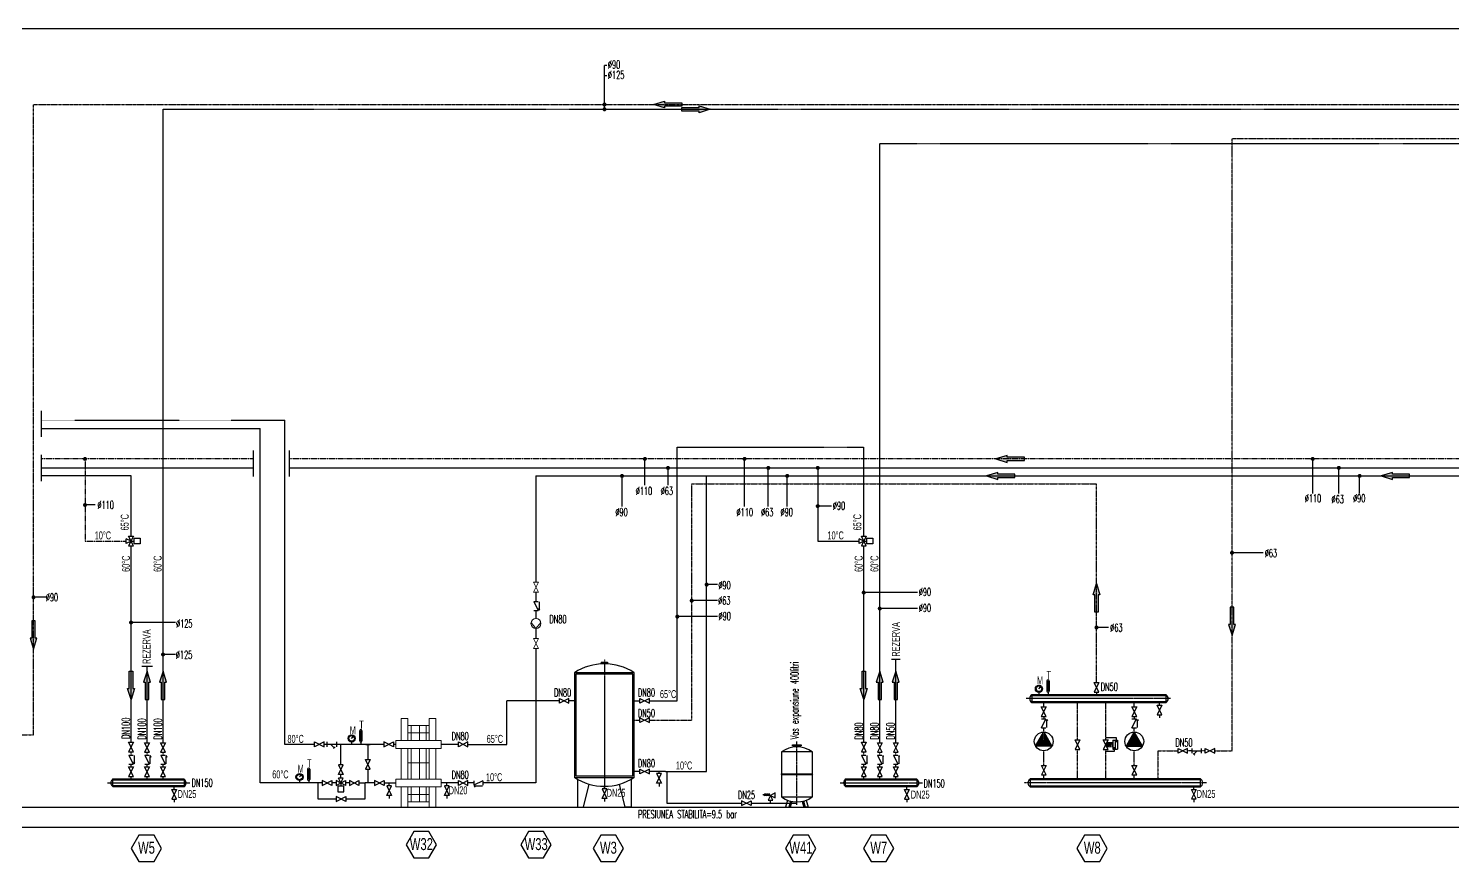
# Model space of a CAD drawing. Header units: inches. Extents: x -213476 to 33124, y -97366 to -68351.
# Drawn here: x -169757 to -155519, y -94996 to -86666 of the extents above; entities that cross this region are included whole.
import ezdxf
from ezdxf.enums import TextEntityAlignment as Align

# ---------------------------------------------------------------- set-up
doc = ezdxf.new("R2010")
doc.units = ezdxf.units.IN
doc.header["$MEASUREMENT"] = 0
doc.set_wipeout_variables(frame=1)
for name, pattern in [('ACAD_ISO06W100', [36, 24, -3, 0, -3, 0, -3, 0, -3]), ('CENTER2', [28.575, 19.05, -3.175, 3.175, -3.175]), ('HIDDEN', [9.525, 6.35, -3.175]), ('SICAKSU', [1.25, 0.625, -0.125, 0.125, -0.125, 0.125, -0.125]), ('SOGUKSU', [1.125, 0.75, -0.125, 0.125, -0.125])]:
    doc.linetypes.add(name, pattern=pattern)
for name, color, linetype in [('1-FCU-BORU', 4, 'Continuous'), ('AUDIT_D_040124092853-0', 7, 'Continuous'), ('duvar', 3, 'Continuous'), ('ok', 7, 'Continuous'), ('T-DAĞITIM', 30, 'Continuous'), ('T-ISICİHAZ', 8, 'Continuous'), ('T-NOT', 7, 'Continuous'), ('t-sirkulasyon', 7, 'Continuous'), ('t-sirkülasyon', 7, 'ACAD_ISO06W100'), ('t-soguk', 161, 'Continuous'), ('t-sprinkler-cap', 7, 'Continuous'), ('t-sıcak', 10, 'SICAKSU'), ('t-temiz çap', 7, 'Continuous'), ('T-TOPLAM', 7, 'Continuous'), ('T-TOPLAM-ISITMA', 6, 'Continuous'), ('t-vana', 7, 'Continuous'), ('t-yumuşak su', 7, 'Continuous'), ('t-ısıcihaz', 7, 'Continuous')]:
    doc.layers.add(name, color=color, linetype=linetype)
for name, color, linetype, lineweight in [('ISICIHAZ', 1, 'Continuous', 0), ('MEP-ARM', 7, 'Continuous', 5), ('MEP-EQP', 7, 'Continuous', 5)]:
    doc.layers.add(name, color=color, linetype=linetype, lineweight=lineweight)
doc.layers.add('t-santral', color=7, linetype='Continuous', true_color=0xffffff)
doc.layers.add('t-çap', color=2, linetype='Continuous', true_color=0xffff00)
doc.styles.add('Annotative', font='txt.shx')
doc.styles.add('ARIAL', font='wturkce.shx')
doc.styles.add('CP_ATTR', font='ROMANS.SHX')
doc.styles.add('DOTEXT', font='wturkce.shx', dxfattribs={"width": 0.6, "height": 10})
doc.styles.add('not', font='WTURKCE.SHX', dxfattribs={"width": 0.6, "height": 10})
doc.styles.get("Standard").update_dxf_attribs({"font": 'arial.ttf'})
doc.styles.add('t-sihsemacap', font='txt.shx', dxfattribs={"width": 0.6, "height": 10})
doc.styles.add('t-temiz çap', font='wturkce.shx', dxfattribs={"width": 0.6, "height": 10})
doc.styles.add('T-TOPLAM', font='txt.shx', dxfattribs={"width": 0.6, "height": 10})
doc.linetypes.add('FCG', pattern='A,5,-0.15,["/",Standard,S=0.1,R=0,X=-0.1,Y=-0.05],-0.03', length=5.18)
doc.linetypes.add('Yumusaksu', pattern='A,1.5,-0.15,["Ys",Standard,S=0.2,R=0,X=-0.05,Y=-0.05],-0.35', length=2)
pattern_1 = [(135, (226124.04323, 665508.46397), (-0.3977475644, -0.3977475644), [])]

# ---------------------------------------------------------------- blocks, each defined once
blk = doc.blocks.new('t-vana')
at = {"color": 7}
blk.add_wipeout([(6, 12), (0, 12), (6, 0), (0, 0), (6, 12), (0, 12)], dxfattribs=at).dxf.layer = 'T-ISICİHAZ'
at = {"layer": 't-vana'}
for p, q in [((6, 12), (0, 12)), ((0, 12), (6, 0)), ((0, 0), (6, 12)), ((6, 0), (0, 0))]:
    blk.add_line(p, q, dxfattribs=at)
blk = doc.blocks.new('A$C12F96355')
at = {"layer": 'ok', "ltscale": 100}
blk.add_hatch(color=256, dxfattribs=at).paths.add_polyline_path([(-16.44, 1), (-16.44, -1), (-6.42, -1), (-6.42, -2.01), (0, 0), (-6.42, 2.01), (-6.42, 1)])
blk.add_lwpolyline([(-6.42, -1), (-16.44, -1), (-16.44, 1), (-6.42, 1), (-6.42, 2.01), (0, 0), (-6.42, -2.01), (-6.42, -1), (-16.44, -1)], dxfattribs=at)
blk = doc.blocks.new('A$C2FFB7C4A')
at = {"layer": 'AUDIT_D_040124092853-0', "color": 7}
for p, q in [((6, -5.4), (0, -5.4)), ((6, -6.5), (0, -5.4)), ((0, -7.6), (6, -6.5)), ((6, -8.7), (0, -7.6)), ((0, -9.7), (6, -8.7)), ((6, -10.8), (0, -9.7)), ((0, -11.9), (6, -10.8)), ((6, -11.9), (0, -11.9)), ((3, -12.5), (6, -11.9))]:
    blk.add_line(p, q, dxfattribs=at)
at = {"layer": 'T-TOPLAM', "color": 7, "ltscale": 0.025}
blk.add_line((3, -12.5), (3, -14.5), dxfattribs=at)
blk = doc.blocks.new('A$C2BAE4CF0')
at = {"layer": '1-FCU-BORU', "linetype": 'FCG'}
for p, q in [((13.3, 8.4), (0, 8.4)), ((13.3, 5), (13.3, 8.4)), ((10.5, -8.4), (0, -8.4)), ((10.5, -5), (10.5, -8.4))]:
    blk.add_line(p, q, dxfattribs=at)
at = {"layer": 'T-TOPLAM', "color": 7, "ltscale": 0.025}
for p, q in [((9.1, 5.6), (9.1, -5.6)), ((11.9, 5.6), (11.9, -5.6)), ((14.8, 5.6), (14.8, -5.6))]:
    blk.add_line(p, q, dxfattribs=at)
for centre in [(13.3, 4.2), (10.5, -4.2)]:
    blk.add_circle(centre, 0.8, dxfattribs=at)
at = {"layer": 't-vana'}
for p, q in [((3, 6), (-3, -6)), ((3, -6), (-3, 6)), ((-3, 6), (3, 6)), ((9.1, 5.6), (14.8, 5.6)), ((-3, -6), (3, -6)), ((9.1, -5.6), (14.8, -5.6))]:
    blk.add_line(p, q, dxfattribs=at)
at = {"layer": 't-çap', "color": 7, "ltscale": 100, "rotation": 270}
blk.add_blockref('A$C2FFB7C4A', (14.5, 3), dxfattribs=at)
blk = doc.blocks.new('Z$W@#59F23E8D')
at = {"layer": 't-vana'}
for p, q in [((-5.3, 3.2), (-3.2, 5.3)), ((0, 0), (-4.2, 4.2)), ((3, 7), (-3, 7)), ((0, 7), (0, -4.9)), ((3, -4.9), (-3, -4.9))]:
    blk.add_line(p, q, dxfattribs=at)
blk = doc.blocks.new('zw$DE4F')
at = {"layer": 'T-ISICİHAZ', "color": 1}
blk.add_line((5.9, 6), (9.9, 6), dxfattribs=at)
blk.add_lwpolyline([(9.9, 2.4), (9.9, 9.7), (17.2, 9.7), (17.2, 2.4)], close=True, dxfattribs=at)
at = {"layer": 't-vana', "color": 7}
for p, q in [((5.9, 6), (0, 9)), ((0, 3.1), (0, 9)), ((5.9, 6), (0, 3.1))]:
    blk.add_line(p, q, dxfattribs=at)
at = {"layer": 't-vana', "rotation": 180}
blk.add_blockref('t-vana', (8.9, 12), dxfattribs=at)
blk = doc.blocks.new('A$C4AF82138')
at = {"layer": 't-vana', "color": 7}
for p, q in [((-0.4, -9), (-2.2, -9)), ((0.7, -10.5), (-0.4, -9)), ((2.9, -10.5), (0.7, -7.4)), ((0.7, -7.4), (0.7, -10.5)), ((2.9, -7.4), (2.9, -10.5)), ((5.3, -10.5), (2.9, -7.4)), ((7.6, -9.8), (5.3, -7.4)), ((5.3, -7.4), (5.3, -10.5)), ((7.6, -19.5), (7.6, -15.7))]:
    blk.add_line(p, q, dxfattribs=at)
at = {"layer": 't-vana'}
for p, q in [((7.6, -9.8), (4.6, -15.7)), ((4.6, -15.7), (10.6, -15.7)), ((13.6, -6.7), (7.6, -9.8)), ((7.6, -9.8), (13.6, -12.8)), ((10.6, -15.7), (7.6, -9.8)), ((13.6, -12.8), (13.6, -6.7))]:
    blk.add_line(p, q, dxfattribs=at)
blk = doc.blocks.new('A$C4DAE4E04')
at = {"layer": 'ISICIHAZ', "color": 1, "linetype": 'Continuous'}
for p, q in [((13.69, 0), (0, 0)), ((0, 0), (0, -4.16)), ((13.69, 3.35), (13.69, -24.95)), ((13.69, 3.35), (18.59, 3.35)), ((18.59, -24.95), (18.59, 3.35)), ((37.81, 0), (18.59, 0)), ((37.81, 3.35), (42.71, 3.35)), ((37.81, 3.35), (37.81, -24.95)), ((42.71, -24.95), (42.71, 3.35)), ((55.41, 0), (42.71, 0)), ((55.41, -4.16), (55.41, 0)), ((13.69, -4.16), (0, -4.16)), ((4.32, -17.4), (4.32, -4.14)), ((37.81, -4.16), (18.59, -4.16)), ((55.41, -4.16), (42.71, -4.16)), ((52.08, -17.4), (52.08, -4.14)), ((0, -17.45), (13.69, -17.45)), ((0, -17.45), (0, -21.61)), ((18.59, -17.45), (37.81, -17.45)), ((42.71, -17.45), (55.41, -17.45)), ((55.41, -21.61), (55.41, -17.45)), ((0, -21.61), (13.69, -21.61)), ((13.69, -24.95), (18.59, -24.95)), ((18.59, -21.61), (37.81, -21.61)), ((37.81, -24.95), (42.71, -24.95)), ((42.71, -21.61), (55.41, -21.61))]:
    blk.add_line(p, q, dxfattribs=at)
at = {"layer": 'ISICIHAZ', "color": 7, "linetype": 'Continuous'}
for p, q in [((13.69, -5.99), (4.32, -5.99)), ((9, -17.45), (9, -4.16)), ((37.63, -5.99), (18.59, -5.99)), ((27.74, -17.45), (27.74, -4.16)), ((42.71, -5.99), (52.08, -5.99)), ((47.39, -17.45), (47.39, -4.16)), ((13.69, -10.27), (4.32, -10.27)), ((13.69, -15.49), (4.32, -15.49)), ((37.63, -10.27), (18.59, -10.27)), ((37.63, -15.49), (18.59, -15.49)), ((42.71, -10.27), (52.08, -10.27)), ((42.71, -15.49), (52.08, -15.49))]:
    blk.add_line(p, q, dxfattribs=at)
blk = doc.blocks.new('CPHS_001')
for p, q in [((-0.5, 0.25), (0.5, -0.25)), ((0.5, 0.25), (-0.5, -0.25)), ((-0.5, -0.25), (-0.5, 0.25)), ((0.5, -0.25), (0.5, 0.25))]:
    blk.add_line(p, q)
at = {"linetype": 'ByBlock', "style": 'CP_ATTR', "flags": 9}
for tag in ['NAME', 'GROUP', 'NUMBER', 'PRODUCER', 'ARTICLE', 'PRODUCT-TYPE', 'ORDER-NO', 'CHARACTER', 'DN', 'PN', 'TEMPERATURE', 'FLOW', 'POWER', 'VOLTAGE', 'WEIGHT', 'OTHER']:
    blk.add_attdef(tag, text='', height=0.00005, dxfattribs=at).set_placement((-0.09, -0.02), align=Align.MIDDLE_LEFT)
blk = doc.blocks.new('CPHS_028')
for q in [(-0.1, 0.49), (-0.1, -0.49)]:
    blk.add_line((0.5, 0), q)
blk.add_circle((0, 0), 0.5)
at = {"linetype": 'ByBlock', "style": 'CP_ATTR', "flags": 9}
for tag in ['NAME', 'GROUP', 'NUMBER', 'PRODUCER', 'ARTICLE', 'PRODUCT-TYPE', 'ORDER-NO', 'CHARACTER', 'DN', 'PN', 'TEMPERATURE', 'FLOW', 'POWER', 'VOLTAGE', 'WEIGHT', 'OTHER']:
    blk.add_attdef(tag, text='', height=0.00005, dxfattribs=at).set_placement((-0.09, -0.02), align=Align.MIDDLE_LEFT)

msp = doc.modelspace()

# ---------------------------------------------------------------- hatches: boundary and pattern name
at = {"layer": 'T-ISICİHAZ'}
h = msp.add_hatch(dxfattribs=at)
h.set_pattern_fill('ANSI31', scale=4.5, angle=90, style=0)
h.set_pattern_definition([(135, (184757.47683, 665508.46397), (-0.3977475644, -0.3977475644), [])])
h.paths.add_polyline_path([(-159636, -93247), (-159637, -93257), (-159641, -93253)])
h.paths.add_polyline_path([(-159636, -93247), (-159641, -93253), (-159646, -93250)])
h = msp.add_hatch(dxfattribs=at)
h.set_pattern_fill('ANSI31', scale=4.5, angle=90, style=0)
h.set_pattern_definition(pattern_1)
h.paths.add_polyline_path([(-166508, -93744), (-166508, -93754), (-166513, -93750)])
h.paths.add_polyline_path([(-166508, -93744), (-166513, -93750), (-166518, -93746)])
h = msp.add_hatch(dxfattribs=at)
h.set_pattern_fill('ANSI31', scale=4.5, angle=90, style=0)
h.set_pattern_definition(pattern_1)
h.paths.add_polyline_path([(-167029, -94130), (-167029, -94140), (-167034, -94136)])
h.paths.add_polyline_path([(-167029, -94130), (-167034, -94136), (-167039, -94132)])

# ---------------------------------------------------------------- linework, layer by layer
at = {"layer": 'duvar', "color": 3, "lineweight": -3}
for p, q in [((-213011, -94454), (-13803, -94454)), ((-213011, -94654), (-13803, -94654))]:
    msp.add_line(p, q, dxfattribs=at)
at = {"layer": 'T-DAĞITIM', "linetype": 'HIDDEN', "lineweight": -3, "ltscale": 0.05}
msp.add_line((-169631, -90583), (-167195, -90583), dxfattribs=at)
at = {"layer": 'T-DAĞITIM', "ltscale": 0.05}
for p, q in [((-169631, -90667), (-167442, -90667)), ((-167441, -94211), (-167442, -90667)), ((-167195, -93825), (-167195, -90583)), ((-166084, -93825), (-167195, -93825)), ((-166384, -93825), (-166342, -93825)), ((-166365, -93825), (-166365, -94211)), ((-166863, -94211), (-167441, -94211)), ((-166863, -94211), (-166863, -94371)), ((-166682, -94211), (-166723, -94211)), ((-166549, -94211), (-166586, -94211)), ((-166298, -94211), (-166391, -94211)), ((-166391, -94371), (-166391, -94211)), ((-166863, -94371), (-166685, -94371)), ((-166585, -94371), (-166391, -94371))]:
    msp.add_line(p, q, dxfattribs=at)
at = {"layer": 'T-DAĞITIM', "color": 6, "ltscale": 0.05}
for p, q in [((-164449, -93390), (-164974, -93390)), ((-164298, -93390), (-164353, -93390)), ((-165460, -93825), (-165631, -93825))]:
    msp.add_line(p, q, dxfattribs=at)
at = {"layer": 'T-DAĞITIM', "ltscale": 0.1}
msp.add_line((-166634, -94164), (-166634, -94127), dxfattribs=at)
at = {"layer": 'T-DAĞITIM', "color": 6, "ltscale": 0.05}
msp.add_lwpolyline([(-164974, -93825), (-164974, -93390)], dxfattribs=at)
at = {"layer": 'T-ISICİHAZ', "color": 7}
for p, q in [((-163700, -93108), (-164298, -93108)), ((-164030, -93004), (-164030, -93019)), ((-164030, -93004), (-163968, -93004)), ((-163968, -93004), (-163968, -93019)), ((-163715, -93123), (-164283, -93123)), ((-164283, -93123), (-164283, -94140)), ((-163715, -94140), (-163715, -93123)), ((-159654, -93269), (-159636, -93247)), ((-159636, -93247), (-159646, -93250)), ((-159637, -93257), (-159646, -93250)), ((-159636, -93247), (-159637, -93257)), ((-159574, -93192), (-159574, -93293)), ((-159563, -93192), (-159563, -93293)), ((-159563, -93203), (-159563, -93192)), ((-159563, -93192), (-159563, -93192)), ((-159552, -93192), (-159552, -93293)), ((-158383, -93338), (-159726, -93338)), ((-159726, -93338), (-159726, -93396)), ((-159726, -93396), (-158383, -93396)), ((-159654, -93305), (-159654, -93329)), ((-159563, -93304), (-159563, -93329)), ((-158383, -93396), (-158383, -93339)), ((-158450, -93433), (-158450, -93406)), ((-158450, -93530), (-158450, -93561)), ((-166526, -93765), (-166508, -93744)), ((-166526, -93801), (-166526, -93825)), ((-166508, -93744), (-166518, -93746)), ((-166508, -93754), (-166518, -93746)), ((-166508, -93744), (-166508, -93754)), ((-166446, -93688), (-166446, -93790)), ((-166434, -93688), (-166434, -93790)), ((-166434, -93699), (-166434, -93689)), ((-166434, -93689), (-166434, -93689)), ((-166434, -93801), (-166434, -93825)), ((-166423, -93688), (-166423, -93790)), ((-161920, -93901), (-162228, -93901)), ((-162228, -93901), (-162228, -94121)), ((-162118, -93830), (-162031, -93830)), ((-162118, -93838), (-162118, -93830)), ((-162031, -93838), (-162118, -93838)), ((-162105, -93838), (-162105, -93851)), ((-162042, -93851), (-162042, -93839)), ((-162031, -93830), (-162031, -93838)), ((-161920, -94121), (-161920, -93901)), ((-166967, -94074), (-166967, -94176)), ((-166955, -94074), (-166955, -94176)), ((-166955, -94085), (-166955, -94075)), ((-166955, -94075), (-166955, -94075)), ((-166944, -94074), (-166944, -94176)), ((-163453, -94117), (-163453, -94096)), ((-168913, -94181), (-168202, -94181)), ((-168913, -94239), (-168913, -94181)), ((-168202, -94239), (-168913, -94239)), ((-168301, -94275), (-168301, -94248)), ((-168202, -94181), (-168202, -94239)), ((-167047, -94151), (-167029, -94130)), ((-167047, -94187), (-167047, -94211)), ((-167029, -94130), (-167039, -94132)), ((-167029, -94140), (-167039, -94132)), ((-167029, -94130), (-167029, -94140)), ((-166955, -94187), (-166955, -94211)), ((-166150, -94239), (-166150, -94211)), ((-165574, -94239), (-165574, -94211)), ((-164283, -94140), (-163715, -94140)), ((-163999, -94269), (-163999, -94248)), ((-163453, -94213), (-163453, -94245)), ((-162228, -94121), (-161920, -94121)), ((-162228, -94128), (-162228, -94349)), ((-161920, -94128), (-162228, -94128)), ((-161920, -94349), (-161920, -94128)), ((-161587, -94181), (-160876, -94181)), ((-161587, -94239), (-161587, -94181)), ((-160876, -94239), (-161587, -94239)), ((-160976, -94275), (-160976, -94248)), ((-160876, -94181), (-160876, -94239)), ((-158039, -94181), (-159743, -94181)), ((-159743, -94181), (-159743, -94239)), ((-159743, -94239), (-158039, -94239)), ((-158106, -94275), (-158106, -94248)), ((-158039, -94239), (-158039, -94181)), ((-168301, -94372), (-168301, -94403)), ((-166150, -94335), (-166150, -94366)), ((-165574, -94335), (-165574, -94366)), ((-163999, -94365), (-163999, -94396)), ((-162228, -94349), (-161920, -94349)), ((-162167, -94383), (-162187, -94454)), ((-162138, -94393), (-162155, -94454)), ((-162126, -94396), (-162143, -94454)), ((-162022, -94396), (-162005, -94454)), ((-162010, -94393), (-161993, -94454)), ((-161981, -94383), (-161961, -94454)), ((-160976, -94372), (-160976, -94403)), ((-158106, -94372), (-158106, -94403)), ((-162187, -94454), (-162143, -94454)), ((-161961, -94454), (-162005, -94454))]:
    msp.add_line(p, q, dxfattribs=at)
at = {"layer": 'T-ISICİHAZ', "color": 240}
for p, q in [((-164298, -93108), (-164298, -94155)), ((-163700, -94155), (-163700, -93108)), ((-158383, -93329), (-159726, -93329)), ((-159726, -93406), (-158383, -93406)), ((-168913, -94171), (-168202, -94171)), ((-168201, -94248), (-168913, -94248)), ((-164298, -94155), (-163700, -94155)), ((-164268, -94173), (-164268, -94454)), ((-164209, -94454), (-164151, -94223)), ((-163790, -94454), (-163848, -94223)), ((-163730, -94173), (-163730, -94454)), ((-161587, -94171), (-160876, -94171)), ((-160876, -94248), (-161587, -94248)), ((-158039, -94171), (-159743, -94171)), ((-159743, -94248), (-158039, -94248)), ((-164268, -94454), (-164209, -94454)), ((-163730, -94454), (-163790, -94454))]:
    msp.add_line(p, q, dxfattribs=at)
at = {"layer": 'T-ISICİHAZ', "color": 7, "linetype": 'CENTER2'}
for p, q in [((-163999, -92998), (-163999, -94269)), ((-158339, -93367), (-159781, -93367)), ((-168968, -94210), (-168141, -94210)), ((-161643, -94210), (-160816, -94210)), ((-157980, -94210), (-159803, -94210))]:
    msp.add_line(p, q, dxfattribs=at)
at = {"layer": 'T-ISICİHAZ', "color": 7, "linetype": 'CENTER2', "ltscale": 0.8}
msp.add_line((-162074, -94430), (-162074, -93797), dxfattribs=at)
at = {"layer": 'T-ISICİHAZ', "color": 7}
for points in [[(-159526, -93842), (-159688, -93842), (-159607, -93701)], [(-159539, -93834), (-159675, -93834), (-159607, -93716)], [(-159552, -93826), (-159662, -93826), (-159607, -93732)], [(-159566, -93819), (-159648, -93819), (-159607, -93747)], [(-159579, -93811), (-159635, -93811), (-159607, -93762)], [(-159592, -93803), (-159622, -93803), (-159607, -93778)], [(-159605, -93796), (-159609, -93796), (-159607, -93793)], [(-158782, -93842), (-158620, -93842), (-158701, -93701)], [(-158769, -93834), (-158633, -93834), (-158701, -93716)], [(-158756, -93826), (-158647, -93826), (-158701, -93732)], [(-158743, -93819), (-158660, -93819), (-158701, -93747)], [(-158729, -93811), (-158673, -93811), (-158701, -93762)], [(-158716, -93803), (-158686, -93803), (-158701, -93778)], [(-158703, -93796), (-158700, -93796), (-158701, -93793)]]:
    msp.add_lwpolyline(points, close=True, dxfattribs=at)
at = {"layer": 'T-ISICİHAZ', "color": 4}
for points in [[(-168654, -94996), (-168502, -94996), (-168426, -94865), (-168502, -94734), (-168654, -94734), (-168730, -94865)], [(-165906, -94960), (-165754, -94960), (-165679, -94828), (-165754, -94697), (-165906, -94697), (-165982, -94828)], [(-164759, -94960), (-164607, -94960), (-164531, -94828), (-164607, -94697), (-164759, -94697), (-164835, -94828)], [(-164036, -94996), (-163884, -94996), (-163808, -94865), (-163884, -94734), (-164036, -94734), (-164112, -94865)], [(-162111, -94996), (-161960, -94996), (-161884, -94865), (-161960, -94734), (-162111, -94734), (-162187, -94865)], [(-161333, -94996), (-161182, -94996), (-161106, -94865), (-161182, -94734), (-161333, -94734), (-161409, -94865)], [(-159199, -94996), (-159047, -94996), (-158971, -94865), (-159047, -94734), (-159199, -94734), (-159274, -94865)]]:
    msp.add_lwpolyline(points, close=True, dxfattribs=at)
at = {"layer": 'T-ISICİHAZ', "color": 7}
for centre, radius in [((-159654, -93269), 36), ((-159654, -93269), 28), ((-166526, -93765), 36), ((-166526, -93765), 28), ((-159607, -93795), 93.9), ((-158701, -93795), 93.9), ((-167047, -94151), 36), ((-167047, -94151), 28)]:
    msp.add_circle(centre, radius, dxfattribs=at)
at = {"layer": 'T-ISICİHAZ', "color": 240}
for centre, radius, start, end in [((-163999, -93562), 543, 56.6015, 123.3985), ((-159701, -93368), 46, 122.6374, 236.8062), ((-158408, -93367), 46, 302.6374, 56.8062), ((-168888, -94209), 46, 123.1938, 237.2428), ((-168227, -94210), 46, 303.1367, 57.1851), ((-163999, -93701), 543, 236.6015, 303.3985), ((-161562, -94209), 46, 123.1938, 237.2428), ((-160901, -94210), 46, 303.1367, 57.1851), ((-159718, -94210), 46, 122.6374, 236.8062), ((-158064, -94209), 46, 302.6374, 56.8062)]:
    msp.add_arc(centre, radius, start, end, dxfattribs=at)
at = {"layer": 'T-ISICİHAZ', "color": 7}
for centre, radius, start, end in [((-159563, -93192), 11.2, 0, 180), ((-159563, -93293), 11.2, 180, 0), ((-166434, -93688), 11.2, 0, 180), ((-166434, -93790), 11.2, 180, 0), ((-162074, -94098), 250, 52.0694, 127.9306), ((-166955, -94074), 11.2, 0, 180), ((-166955, -94176), 11.2, 180, 0), ((-162228, -94124), 3.58, 90, 270), ((-161920, -94124), 3.58, 270, 90), ((-162074, -94151), 250, 232.0694, 307.9306)]:
    msp.add_arc(centre, radius, start, end, dxfattribs=at)
at = {"layer": 'T-NOT', "color": 7}
msp.add_line((-161130, -92972), (-161041, -92972), dxfattribs=at)
at = {"layer": 't-santral', "color": 7}
msp.add_line((-168623, -93044), (-168518, -93044), dxfattribs=at)
at = {"layer": 't-sirkülasyon', "ltscale": 0.04}
for p, q in [((-169707, -93728), (-169707, -87426, 0)), ((-169707, -87426, 0), (-112673, -87426, 0)), ((-157724, -87767, 0), (-112673, -87767, 0)), ((-157724, -93889), (-157724, -87767, 0)), ((-163126, -91220), (-159079, -91220)), ((-163126, -93583), (-163126, -91220)), ((-159079, -93207), (-159079, -91220)), ((-159079, -93304), (-159079, -93329)), ((-159607, -93449), (-159607, -93407)), ((-159268, -93780), (-159268, -93406)), ((-158987, -93780), (-158987, -93406)), ((-158701, -93449), (-158701, -93407)), ((-163700, -93583), (-163645, -93583)), ((-163549, -93583), (-163126, -93583)), ((-159607, -93545), (-159607, -93571)), ((-159607, -93701), (-159607, -93661)), ((-158701, -93545), (-158701, -93571)), ((-158701, -93701), (-158701, -93661)), ((-170059, -93728), (-169707, -93728)), ((-159606, -94035), (-159606, -93889)), ((-159268, -94171), (-159268, -93877)), ((-158987, -94171), (-158987, -93877)), ((-158701, -94035), (-158701, -93889)), ((-158467, -93889), (-158467, -94171)), ((-159605, -94171), (-159605, -94131)), ((-158701, -94171), (-158701, -94131))]:
    msp.add_line(p, q, dxfattribs=at)
at = {"layer": 't-soguk', "linetype": 'SOGUKSU'}
for p, q in [((-167512, -90970), (-169631, -90970)), ((-169192, -90970), (-169192, -91792)), ((-154733, -90970), (-167150, -90970)), ((-169192, -91792), (-168779, -91792))]:
    msp.add_line(p, q, dxfattribs=at)
at = {"layer": 't-soguk', "linetype": 'SOGUKSU', "const_width": 20}
msp.add_lwpolyline([(-169202, -90970, 1), (-169182, -90970, 1)], format="xyb", close=True, dxfattribs=at)
at = {"layer": 't-sprinkler-cap', "color": 7}
msp.add_line((-165460, -94211), (-165631, -94211), dxfattribs=at)
at = {"layer": 't-sıcak'}
for p, q in [((-168412, -87474, 0), (-112673, -87474, 0)), ((-168412, -93807), (-168412, -87474, 0)), ((-161246, -87815, 0), (-112673, -87815, 0)), ((-161246, -93807), (-161246, -87815, 0)), ((-163270, -93390), (-163270, -90853, 0)), ((-163270, -90853), (-161406, -90853)), ((-161406, -91744, 0), (-161406, -90853, 0)), ((-168732, -91140, 0), (-169631, -91140)), ((-168732, -93801), (-168732, -91840, 0)), ((-161406, -93801), (-161406, -91840, 0)), ((-161086, -93807), (-161086, -92972)), ((-168572, -93807), (-168572, -93044)), ((-163999, -92977), (-163999, -93004)), ((-163700, -93390), (-163645, -93390)), ((-163549, -93390), (-163270, -93390)), ((-168732, -93933), (-168732, -93898)), ((-168572, -93933), (-168572, -93904)), ((-168412, -93933), (-168412, -93904)), ((-161406, -93933), (-161406, -93898)), ((-161246, -93933), (-161246, -93904)), ((-161086, -93933), (-161086, -93904)), ((-168732, -94049), (-168732, -94023)), ((-168572, -94049), (-168572, -94023)), ((-168412, -94049), (-168412, -94023)), ((-161406, -94049), (-161406, -94023)), ((-161246, -94049), (-161246, -94023)), ((-161086, -94049), (-161086, -94023)), ((-168732, -94171), (-168732, -94145)), ((-168572, -94171), (-168572, -94145)), ((-168412, -94171), (-168412, -94145)), ((-161406, -94171), (-161406, -94145)), ((-161246, -94171), (-161246, -94145)), ((-161086, -94171), (-161086, -94145))]:
    msp.add_line(p, q, dxfattribs=at)
at = {"layer": 't-temiz çap', "color": 7, "ltscale": 0.5}
for p, q in [((-163998, -87474), (-163998, -87036)), ((-163974, -87036), (-163998, -87036)), ((-163974, -87140), (-163998, -87140)), ((-163594, -91233), (-163594, -90970)), ((-162598, -91445), (-162598, -90970)), ((-156917, -91316), (-156917, -90970)), ((-163363, -91233), (-163363, -91060)), ((-162360, -91445), (-162360, -91060)), ((-156656, -91316), (-156656, -91060)), ((-163823, -91445), (-163823, -91140)), ((-162171, -91445), (-162171, -91140)), ((-156448, -91316), (-156448, -91140)), ((-162869, -92227, 0), (-162977, -92227, 0)), ((-169584, -92354), (-169707, -92354)), ((-162869, -92387, 0), (-163126, -92387, 0)), ((-160867, -92307), (-161406, -92307)), ((-160867, -92467), (-161246, -92467)), ((-168288, -92606), (-168732, -92606)), ((-162869, -92547, 0), (-163270, -92547, 0)), ((-168288, -92926), (-168412, -92926))]:
    msp.add_line(p, q, dxfattribs=at)
at = {"layer": 't-temiz çap', "color": 7}
msp.add_line((-169091, -91431), (-169192, -91431), dxfattribs=at)
at = {"layer": 't-temiz çap', "color": 7, "ltscale": 0.5, "const_width": 20, "elevation": 0}
for points in [[(-164008, -87426, 1), (-163988, -87426, 1)], [(-164008, -87474, 1), (-163988, -87474, 1)]]:
    msp.add_lwpolyline(points, format="xyb", close=True, dxfattribs=at)
at = {"layer": 't-temiz çap', "color": 7, "const_width": 20}
for points in [[(-163604, -90970, 1), (-163584, -90970, 1)], [(-162608, -90970, 1), (-162588, -90970, 1)], [(-156927, -90970, 1), (-156907, -90970, 1)], [(-163373, -91060, 1), (-163353, -91060, 1)], [(-162370, -91060, 1), (-162350, -91060, 1)], [(-161876, -91060, 1), (-161856, -91060, 1)], [(-156666, -91060, 1), (-156646, -91060, 1)], [(-169202, -91431, 1), (-169182, -91431, 1)]]:
    msp.add_lwpolyline(points, format="xyb", close=True, dxfattribs=at)
at = {"layer": 't-temiz çap', "color": 7, "ltscale": 0.5, "const_width": 20}
for points in [[(-169717, -92354, 1), (-169697, -92354, 1)], [(-168742, -92606, 1), (-168722, -92606, 1)], [(-168422, -92926, 1), (-168402, -92926, 1)]]:
    msp.add_lwpolyline(points, format="xyb", close=True, dxfattribs=at)
at = {"layer": 'T-TOPLAM', "color": 7}
for p, q in [((-169631, -90489), (-169631, -90750)), ((-169631, -90931), (-169631, -91192)), ((-167512, -90886), (-167512, -91147)), ((-167150, -90886), (-167150, -91147)), ((-159683, -93256), (-159687, -93254)), ((-159675, -93245), (-159678, -93242)), ((-159664, -93239), (-159665, -93235)), ((-159651, -93237), (-159650, -93233)), ((-159638, -93241), (-159636, -93238)), ((-159628, -93250), (-159625, -93248)), ((-159686, -93269), (-159690, -93269)), ((-159683, -93282), (-159687, -93284)), ((-159675, -93293), (-159678, -93296)), ((-159664, -93300), (-159665, -93303)), ((-159651, -93301), (-159650, -93305)), ((-159638, -93297), (-159636, -93300)), ((-159628, -93288), (-159625, -93290)), ((-159623, -93262), (-159619, -93262)), ((-159623, -93276), (-159619, -93277)), ((-166558, -93765), (-166562, -93765)), ((-166555, -93752), (-166559, -93751)), ((-166555, -93779), (-166559, -93780)), ((-166547, -93742), (-166550, -93739)), ((-166547, -93789), (-166550, -93792)), ((-166536, -93735), (-166537, -93731)), ((-166536, -93796), (-166537, -93800)), ((-166522, -93734), (-166522, -93730)), ((-166522, -93797), (-166522, -93801)), ((-166510, -93738), (-166508, -93734)), ((-166510, -93793), (-166508, -93797)), ((-166500, -93747), (-166497, -93744)), ((-166500, -93784), (-166497, -93787)), ((-166494, -93759), (-166491, -93758)), ((-166494, -93772), (-166491, -93773)), ((-167079, -94151), (-167083, -94151)), ((-167076, -94138), (-167080, -94137)), ((-167076, -94164), (-167080, -94166)), ((-167068, -94128), (-167071, -94125)), ((-167068, -94175), (-167071, -94178)), ((-167057, -94121), (-167058, -94117)), ((-167057, -94182), (-167058, -94186)), ((-167043, -94120), (-167043, -94116)), ((-167043, -94183), (-167043, -94187)), ((-167031, -94124), (-167029, -94120)), ((-167031, -94179), (-167029, -94183)), ((-167021, -94133), (-167018, -94130)), ((-167021, -94170), (-167018, -94173)), ((-167015, -94145), (-167011, -94144)), ((-167015, -94158), (-167011, -94159))]:
    msp.add_line(p, q, dxfattribs=at)
at = {"layer": 't-vana'}
for p, q in [((-164706, -92397), (-164660, -92487)), ((-164706, -92397), (-164660, -92397)), ((-164651, -92401), (-164651, -92471)), ((-164706, -92487), (-164660, -92487)), ((-164657, -92471), (-164651, -92484)), ((-164645, -92471), (-164657, -92471)), ((-164651, -92484), (-164645, -92471)), ((-159630, -93661), (-159584, -93571)), ((-159630, -93571), (-159584, -93571)), ((-159630, -93661), (-159584, -93661)), ((-159581, -93586), (-159575, -93574)), ((-159569, -93586), (-159581, -93586)), ((-159575, -93574), (-159569, -93586)), ((-159575, -93657), (-159575, -93586)), ((-158724, -93661), (-158679, -93571)), ((-158724, -93571), (-158679, -93571)), ((-158724, -93661), (-158679, -93661)), ((-158675, -93586), (-158669, -93574)), ((-158663, -93586), (-158675, -93586)), ((-158669, -93574), (-158663, -93586)), ((-158669, -93657), (-158669, -93586)), ((-166678, -93801), (-166678, -93849)), ((-168754, -93933), (-168709, -94023)), ((-168754, -93933), (-168709, -93933)), ((-168699, -93937), (-168699, -94007)), ((-168594, -93933), (-168549, -94023)), ((-168594, -93933), (-168549, -93933)), ((-168539, -93936), (-168545, -93948)), ((-168545, -93948), (-168532, -93948)), ((-168532, -93948), (-168539, -93936)), ((-168539, -94018), (-168539, -93948)), ((-168434, -93933), (-168389, -94023)), ((-168434, -93933), (-168389, -93933)), ((-168379, -93936), (-168385, -93948)), ((-168385, -93948), (-168372, -93948)), ((-168372, -93948), (-168379, -93936)), ((-168379, -94018), (-168379, -93948)), ((-166709, -93867), (-166692, -93851)), ((-161429, -93933), (-161384, -94023)), ((-161429, -93933), (-161384, -93933)), ((-161374, -93937), (-161374, -94007)), ((-161269, -93933), (-161224, -94023)), ((-161269, -93933), (-161224, -93933)), ((-161213, -93936), (-161219, -93948)), ((-161219, -93948), (-161207, -93948)), ((-161207, -93948), (-161213, -93936)), ((-161213, -94018), (-161213, -93948)), ((-161109, -93933), (-161064, -94023)), ((-161109, -93933), (-161064, -93933)), ((-161053, -93936), (-161059, -93948)), ((-161059, -93948), (-161047, -93948)), ((-161047, -93948), (-161053, -93936)), ((-161053, -94018), (-161053, -93948)), ((-168754, -94023), (-168709, -94023)), ((-168706, -94007), (-168699, -94019)), ((-168693, -94007), (-168706, -94007)), ((-168699, -94019), (-168693, -94007)), ((-168594, -94023), (-168549, -94023)), ((-168434, -94023), (-168389, -94023)), ((-161429, -94023), (-161384, -94023)), ((-161380, -94007), (-161374, -94019)), ((-161368, -94007), (-161380, -94007)), ((-161374, -94019), (-161368, -94007)), ((-161269, -94023), (-161224, -94023)), ((-161109, -94023), (-161064, -94023)), ((-165290, -94250), (-165290, -94237)), ((-165219, -94243), (-165290, -94243)), ((-165215, -94189), (-165215, -94234))]:
    msp.add_line(p, q, dxfattribs=at)
at = {"layer": 't-yumuşak su', "color": 52, "linetype": 'Yumusaksu', "ltscale": 0.7}
for p, q in [((-211797, -86666, 0), (-138070, -86666, 0)), ((-169631, -91060), (-167512, -91060)), ((-167150, -91060), (-138206, -91060)), ((-161866, -91060), (-161866, -91792)), ((-164683, -91140), (-155025, -91140)), ((-162977, -94096), (-162977, -91140)), ((-161866, -91792), (-161453, -91792)), ((-163389, -94096), (-162977, -94096))]:
    msp.add_line(p, q, dxfattribs=at)
for points in [[(-164683, -91140), (-164683, -92202)], [(-164683, -92302), (-164683, -92397)], [(-164683, -92487), (-164683, -92566)], [(-164683, -92666), (-164683, -92766)], [(-164683, -92866), (-164683, -94211), (-165215, -94211)]]:
    msp.add_lwpolyline(points, dxfattribs=at)
at = {"layer": 't-çap', "color": 7}
for p, q in [((-161729, -91442), (-161866, -91442)), ((-157412, -91909), (-157724, -91909)), ((-158958, -92656), (-159079, -92656))]:
    msp.add_line(p, q, dxfattribs=at)
at = {"layer": 't-çap', "color": 7, "const_width": 20}
for points in [[(-163833, -91140, 1), (-163813, -91140, 1)], [(-162181, -91140, 1), (-162161, -91140, 1)], [(-156458, -91140, 1), (-156438, -91140, 1)], [(-161876, -91442, 1), (-161856, -91442, 1)], [(-157734, -91909, 1), (-157714, -91909, 1)], [(-162987, -92227, 1), (-162967, -92227, 1)], [(-163136, -92387, 1), (-163116, -92387, 1)], [(-161416, -92307, 1), (-161396, -92307, 1)], [(-161256, -92467, 1), (-161236, -92467, 1)], [(-159089, -92656, 1), (-159069, -92656, 1)]]:
    msp.add_lwpolyline(points, format="xyb", close=True, dxfattribs=at)
at = {"layer": 't-çap', "color": 7, "const_width": 20, "elevation": 0}
msp.add_lwpolyline([(-163280, -92547, 1), (-163260, -92547, 1)], format="xyb", close=True, dxfattribs=at)

# ---------------------------------------------------------------- block references
at = {"layer": 'MEP-ARM', "lineweight": 20, "yscale": 100, "zscale": 0.5}
for p, xscale, rotation in [((-164683, -92252), 100, 89.99999999999999), ((-164683, -92816), -100, 90)]:
    msp.add_blockref('CPHS_001', p, dxfattribs=dict(at, xscale=xscale, rotation=rotation))
at = {"layer": 'MEP-EQP', "xscale": 100, "yscale": 100, "zscale": 0.5, "rotation": 270}
msp.add_blockref('CPHS_028', (-164683, -92616), dxfattribs=at)
at = {"layer": 'ok', "color": 0, "ltscale": 100}
for p, xscale, yscale, zscale, rotation in [((-163509, -87426, 0), 17.28000000026077, 17.28000000026077, 17.28000000026077, 180), ((-159079, -92217), 17.28000000026077, 17.28000000026077, 17.28000000026077, 90), ((-157724, -92737), -17.28000000026077, 17.27999999979511, 17.28, 89.99999999999977), ((-169707, -92873), -17.28000000026077, 17.27999999979511, 17.28, 89.99999999999977), ((-168732, -93376), 17.28000000026077, 17.28000000026077, 17.28000000026077, 270), ((-168572, -93092, 0), -17.28000000026077, 17.27999999979511, 17.28, 270), ((-168412, -93092, 0), -17.28000000026077, 17.27999999979511, 17.28, 270), ((-161406, -93376), 17.28000000026077, 17.28000000026077, 17.28000000026077, 270), ((-161246, -93092, 0), -17.28000000026077, 17.27999999979511, 17.28, 270), ((-161086, -93092, 0), -17.28000000026077, 17.27999999979511, 17.28, 270)]:
    msp.add_blockref('A$C12F96355', p, dxfattribs=dict(at, xscale=xscale, yscale=yscale, zscale=zscale, rotation=rotation))
for p, xscale, yscale, zscale in [((-162941, -87474, 0), 17.28000000026077, 17.28000000026077, 17.28000000026077), ((-160084, -90970), -17.28000000026077, 17.27999999979511, 17.28), ((-160178, -91140), -17.28000000026077, 17.27999999979511, 17.28), ((-156232, -91140), -17.28000000026077, 17.27999999979511, 17.28)]:
    msp.add_blockref('A$C12F96355', p, dxfattribs=dict(at, xscale=xscale, yscale=yscale, zscale=zscale))
at = {"layer": 'T-DAĞITIM', "ltscale": 0.05, "xscale": 16, "yscale": 16, "zscale": 16, "rotation": 270}
msp.add_blockref('A$C4DAE4E04', (-165684, -93567), dxfattribs=at)
at = {"layer": 't-vana', "xscale": 8, "yscale": 8, "zscale": 8, "rotation": 270}
msp.add_blockref('t-vana', (-157992, -93865), dxfattribs=at)
at = {"layer": 't-vana', "xscale": 8, "yscale": 8, "zscale": 8}
msp.add_blockref('A$C4AF82138', (-162399, -94257), dxfattribs=at)
at = {"layer": 't-ısıcihaz', "xscale": 8, "yscale": 8, "zscale": 8}
msp.add_blockref('A$C2BAE4CF0', (-158987, -93828), dxfattribs=at)

# ---------------------------------------------------------------- texts
at = {"layer": 'T-DAĞITIM', "ltscale": 0.05, "style": 'not', "width": 0.6}
for s, p in [('80%%DC', (-167168, -93810)), ('60%%DC', (-167320, -94165))]:
    msp.add_text(s, height=80, dxfattribs=at).set_placement(p)
at = {"layer": 'T-ISICİHAZ', "color": 7, "width": 0.6}
for s, p in [('T', (-159578, -93170)), ('M', (-159674, -93226)), ('M', (-166545, -93723)), ('T', (-166450, -93667)), ('M', (-167066, -94109)), ('T', (-166971, -94053))]:
    msp.add_text(s, height=80, dxfattribs=at).set_placement(p)
at = {"layer": 'T-ISICİHAZ', "color": 7, "style": 'ARIAL', "width": 0.7}
for s, p in [('W5', (-168577, -94918)), ('W32', (-165829, -94882)), ('W33', (-164681, -94882)), ('W3', (-163959, -94918)), ('W41', (-162034, -94918)), ('W7', (-161256, -94918)), ('W8', (-159121, -94918))]:
    msp.add_text(s, height=120, dxfattribs=at).set_placement(p, align=Align.CENTER)
at = {"layer": 'T-NOT', "color": 6, "style": 'not', "width": 0.6}
for s, p in [('10%%DC', (-169095, -91775)), ('10%%DC', (-161769, -91775)), ('65%%DC', (-163444, -93362)), ('65%%DC', (-165176, -93810)), ('10%%DC', (-163284, -94076)), ('10%%DC', (-165183, -94193))]:
    msp.add_text(s, height=80, dxfattribs=at).set_placement(p)
for p in [(-168743, -92100), (-168426, -92100), (-161417, -92100), (-161259, -92100)]:
    msp.add_text('60%%DC', height=80, rotation=90, dxfattribs=at).set_placement(p)
at = {"layer": 'T-NOT', "color": 7, "style": 'DOTEXT', "width": 0.6}
for p in [(-161045, -92948), (-168537, -93021)]:
    msp.add_text('REZERVA', height=80, rotation=90, dxfattribs=at).set_placement(p)
at = {"layer": 't-sirkulasyon', "color": 6, "linetype": 'Continuous', "style": 't-sihsemacap', "width": 0.6}
for p in [(-157397, -91912), (-162862, -92387, 0), (-158942, -92658)]:
    msp.add_text('%%C63', height=80, dxfattribs=at).set_placement(p, align=Align.MIDDLE_LEFT)
at = {"layer": 't-sirkülasyon', "ltscale": 0.04, "style": 't-sihsemacap', "width": 0.6}
for p in [(-163964, -87027), (-169584, -92354)]:
    msp.add_text('%%C90', height=80, dxfattribs=at).set_placement(p, align=Align.MIDDLE_LEFT)
at = {"layer": 't-soguk', "linetype": 'SOGUKSU', "style": 'T-TOPLAM', "width": 0.6}
for p in [(-163686, -91331), (-169068, -91470), (-156997, -91404), (-162678, -91543)]:
    msp.add_text('%%C110', height=80, dxfattribs=at).set_placement(p)
at = {"layer": 't-temiz çap', "color": 10, "linetype": 'Continuous', "style": 't-sihsemacap', "width": 0.6}
for s, p in [('%%C125', (-163964, -87131)), ('%%C90', (-160856, -92301)), ('%%C90', (-162858, -92542, 0)), ('%%C90', (-160856, -92461)), ('%%C125', (-168282, -92617)), ('%%C125', (-168284, -92929))]:
    msp.add_text(s, height=80, dxfattribs=at).set_placement(p, align=Align.MIDDLE_LEFT)
at = {"layer": 't-temiz çap', "color": 7, "style": 'T-TOPLAM', "width": 0.6}
for s, p in [('DN80', (-164548, -92613)), ('DN150', (-160808, -94255))]:
    msp.add_text(s, height=80, dxfattribs=at).set_placement(p)
at = {"layer": 'T-TOPLAM', "color": 150, "style": 'Annotative', "width": 0.6}
msp.add_text('Vas expansiune 400litri', height=80, rotation=90, dxfattribs=at).set_placement((-162057, -93775))
msp.add_text('PRESIUNEA STABILITA=9.5 bar', height=80, dxfattribs=at).set_placement((-163663, -94563))
at = {"layer": 't-yumuşak su', "color": 52, "linetype": 'Yumusaksu', "ltscale": 0.7, "style": 'T-TOPLAM', "width": 0.6}
for s, p in [('%%C63', (-163436, -91331)), ('%%C90', (-161715, -91478)), ('%%C63', (-156729, -91414)), ('%%C90', (-156514, -91404)), ('%%C90', (-163890, -91542)), ('%%C63', (-162433, -91543)), ('%%C90', (-162238, -91542))]:
    msp.add_text(s, height=80, dxfattribs=at).set_placement(p)
at = {"layer": 't-çap', "color": 7, "style": 'T-TOPLAM', "width": 0.6}
for s, p in [('%%C90', (-162860, -92273)), ('DN150', (-168127, -94248))]:
    msp.add_text(s, height=80, dxfattribs=at).set_placement(p)

# ---------------------------------------------------------------- next in the draw order: linework, layer by layer
at = {"layer": 't-sirkülasyon', "ltscale": 0.04}
for p, q in [((-157992, -93889), (-158032, -93889)), ((-157896, -93889), (-157724, -93889))]:
    msp.add_line(p, q, dxfattribs=at)

# ---------------------------------------------------------------- next in the draw order: block references
at = {"layer": 't-temiz çap', "color": 7, "xscale": 8, "yscale": 8, "zscale": 8}
for p in [(-168779, -91840), (-161453, -91840)]:
    msp.add_blockref('zw$DE4F', p, dxfattribs=at)
at = {"layer": 'T-TOPLAM-ISITMA', "color": 132, "ltscale": 20, "xscale": 8, "yscale": 8, "zscale": 8, "rotation": 90}
msp.add_blockref('Z$W@#59F23E8D', (-158071, -93889), dxfattribs=at)
at = {"layer": 't-vana', "yscale": 8, "zscale": 8}
for p, xscale, rotation in [((-159055, -93207), 8, 180), ((-164353, -93366), -8, 90), ((-163645, -93366), 8, 270), ((-159583, -93449), 8, 180), ((-158677, -93449), 8, 180), ((-158426, -93433), 8, 180), ((-163645, -93559), 8, 270), ((-166801, -93801), -8, 89.99999999999977), ((-166108, -93849), 8, 90.00000000000001), ((-165363, -93801), -8, 89.99999999999977), ((-159244, -93780), 8, 180), ((-166340, -93977), 8, 180), ((-163645, -94072), 8, 270), ((-159582, -94035), 8, 180), ((-158677, -94035), 8, 180), ((-166820, -94235), -8, 270), ((-166174, -94239), -8, 180), ((-165598, -94239), -8, 180), ((-165363, -94187), -8, 89.99999999999977), ((-166681, -94395), -8, 270), ((-158082, -94275), 8, 180)]:
    msp.add_blockref('t-vana', p, dxfattribs=dict(at, xscale=xscale, rotation=rotation))
at = {"layer": 't-vana', "xscale": -8, "yscale": 8, "zscale": 8}
for p in [(-168708, -93898), (-168548, -93904), (-168388, -93904), (-161382, -93898), (-161222, -93904), (-161062, -93904), (-168708, -94145), (-168548, -94145), (-168388, -94145), (-161382, -94145), (-161222, -94145), (-161062, -94145), (-168277, -94372), (-160952, -94372)]:
    msp.add_blockref('t-vana', p, dxfattribs=at)
at = {"layer": 't-vana', "extrusion": (0, 0, -1), "xscale": 8, "yscale": 8, "zscale": -8, "rotation": 180}
msp.add_blockref('t-vana', (164023, -94269), dxfattribs=at)

# ---------------------------------------------------------------- next in the draw order: linework, layer by layer
at = {"layer": 'T-DAĞITIM', "color": 6, "ltscale": 0.05}
msp.add_line((-165363, -93825), (-164974, -93825), dxfattribs=at)
at = {"layer": 'T-DAĞITIM', "ltscale": 0.05}
msp.add_line((-166820, -94211), (-166863, -94211), dxfattribs=at)
at = {"layer": 't-sıcak'}
for p, q in [((-168732, -91744), (-168732, -91140)), ((-161406, -91744), (-161406, -91140))]:
    msp.add_line(p, q, dxfattribs=at)
at = {"layer": 't-vana'}
for p, q in [((-166773, -93801), (-166773, -93849)), ((-166678, -93825), (-166773, -93825)), ((-166734, -93825), (-166700, -93859)), ((-165215, -94189), (-165306, -94234)), ((-165306, -94189), (-165306, -94234)), ((-165290, -94237), (-165302, -94243)), ((-165302, -94243), (-165290, -94250))]:
    msp.add_line(p, q, dxfattribs=at)
at = {"layer": 't-yumuşak su', "color": 52, "linetype": 'Yumusaksu', "ltscale": 0.7}
for p, q in [((-163645, -94096), (-163700, -94096)), ((-163389, -94096), (-163549, -94096))]:
    msp.add_line(p, q, dxfattribs=at)
msp.add_lwpolyline([(-165306, -94211), (-165363, -94211)], dxfattribs=at)

# ---------------------------------------------------------------- next in the draw order: block references
at = {"layer": 't-vana', "yscale": 8, "zscale": 8}
for p, xscale, rotation in [((-158264, -93865), 8, 270), ((-166658, -94031), -8, 180), ((-166298, -94235), -8, 270)]:
    msp.add_blockref('t-vana', p, dxfattribs=dict(at, xscale=xscale, rotation=rotation))

# ---------------------------------------------------------------- next in the draw order: texts
at = {"layer": 'T-NOT', "color": 6, "style": 'not', "width": 0.6}
for p in [(-168755, -91685), (-161430, -91685)]:
    msp.add_text('65%%DC', height=80, rotation=90, dxfattribs=at).set_placement(p)
at = {"layer": 't-sirkulasyon', "color": 6, "linetype": 'Continuous', "style": 't-sihsemacap', "width": 0.6}
msp.add_text('DN50', height=80, dxfattribs=at).set_placement((-159036, -93249), align=Align.MIDDLE_LEFT)
at = {"layer": 't-temiz çap', "color": 7, "style": 'T-TOPLAM', "width": 0.6}
for s, p in [('DN80', (-164502, -93347)), ('DN80', (-163664, -93347)), ('DN50', (-163664, -93552)), ('DN80', (-165526, -93782)), ('DN80', (-165526, -94168))]:
    msp.add_text(s, height=80, dxfattribs=at).set_placement(p)
for s, p in [('DN100', (-168744, -93770)), ('DN100', (-168584, -93776, 0)), ('DN100', (-168424, -93776, 0)), ('DN80', (-161415, -93776, 0)), ('DN80', (-161258, -93776, 0)), ('DN50', (-161098, -93776, 0))]:
    msp.add_text(s, height=80, rotation=90, dxfattribs=at).set_placement(p)
at = {"layer": 't-temiz çap', "color": 200, "style": 't-temiz çap', "width": 0.6}
for s, p in [('DN20', (-165556, -94324)), ('DN25', (-168266, -94361)), ('DN25', (-163976, -94349)), ('DN25', (-160935, -94367)), ('DN25', (-158077, -94360))]:
    msp.add_text(s, height=80, dxfattribs=at).set_placement(p)

# ---------------------------------------------------------------- next in the draw order: linework, layer by layer
at = {"layer": 'T-DAĞITIM', "ltscale": 0.05}
for p, q in [((-166634, -94031), (-166634, -93825)), ((-166201, -94211), (-166084, -94211))]:
    msp.add_line(p, q, dxfattribs=at)
at = {"layer": 't-sirkülasyon', "ltscale": 0.04}
for p, q in [((-158467, -93889), (-158264, -93889)), ((-158128, -93889), (-158168, -93889))]:
    msp.add_line(p, q, dxfattribs=at)
at = {"layer": 't-vana', "color": 7}
msp.add_line((-166634, -94211), (-166657, -94164), dxfattribs=at)

# ---------------------------------------------------------------- next in the draw order: block references
at = {"layer": 't-vana', "xscale": -8, "yscale": 8, "zscale": 8, "rotation": 270}
msp.add_blockref('t-vana', (-166549, -94235), dxfattribs=at)
at = {"layer": 't-vana', "extrusion": (0, 0, -1), "xscale": 8, "yscale": 8, "zscale": -8, "rotation": 180}
msp.add_blockref('t-vana', (163477, -94117), dxfattribs=at)

# ---------------------------------------------------------------- next in the draw order: texts
at = {"layer": 't-sirkulasyon', "color": 6, "linetype": 'Continuous', "style": 't-sihsemacap', "width": 0.6}
msp.add_text('DN50', height=80, dxfattribs=at).set_placement((-158289, -93807), align=Align.MIDDLE_LEFT)

# ---------------------------------------------------------------- next in the draw order: linework, layer by layer
at = {"layer": 'T-DAĞITIM', "ltscale": 0.05}
msp.add_line((-166452, -94211), (-166391, -94211), dxfattribs=at)
at = {"layer": 'T-DAĞITIM', "color": 6, "ltscale": 0.05}
msp.add_lwpolyline([(-163374, -94096), (-163374, -94413), (-162074, -94413), (-162074, -94401)], dxfattribs=at)
at = {"layer": 't-vana', "color": 7}
for p, q in [((-166610, -94164), (-166657, -94164)), ((-166634, -94211), (-166610, -94164))]:
    msp.add_line(p, q, dxfattribs=at)

# ---------------------------------------------------------------- next in the draw order: texts
at = {"layer": 't-temiz çap', "color": 7, "style": 'T-TOPLAM', "width": 0.6}
msp.add_text('DN80', height=80, dxfattribs=at).set_placement((-163664, -94054))

# ---------------------------------------------------------------- next in the draw order: block references
at = {"layer": 't-vana', "yscale": 8, "zscale": 8}
for p, xscale, rotation in [((-166682, -94235), -8, 270), ((-162531, -94437), 8, 89.99999999999997)]:
    msp.add_blockref('t-vana', p, dxfattribs=dict(at, xscale=xscale, rotation=rotation))

# ---------------------------------------------------------------- next in the draw order: linework, layer by layer
at = {"layer": 'T-ISICİHAZ', "color": 1}
msp.add_line((-166634, -94211), (-166634, -94243), dxfattribs=at)
msp.add_lwpolyline([(-166605, -94243), (-166663, -94243), (-166663, -94301), (-166605, -94301)], close=True, dxfattribs=at)

# ---------------------------------------------------------------- next in the draw order: texts
at = {"layer": 't-temiz çap', "color": 7, "style": 'T-TOPLAM', "width": 0.6}
msp.add_text('DN25', height=80, dxfattribs=at).set_placement((-162663, -94371))

# ---------------------------------------------------------------- next in the draw order: block references
at = {"layer": 't-vana', "xscale": -8, "yscale": 8, "zscale": 8, "rotation": 270}
msp.add_blockref('t-vana', (-166682, -94235), dxfattribs=at)

doc.saveas('drawing.dxf')
